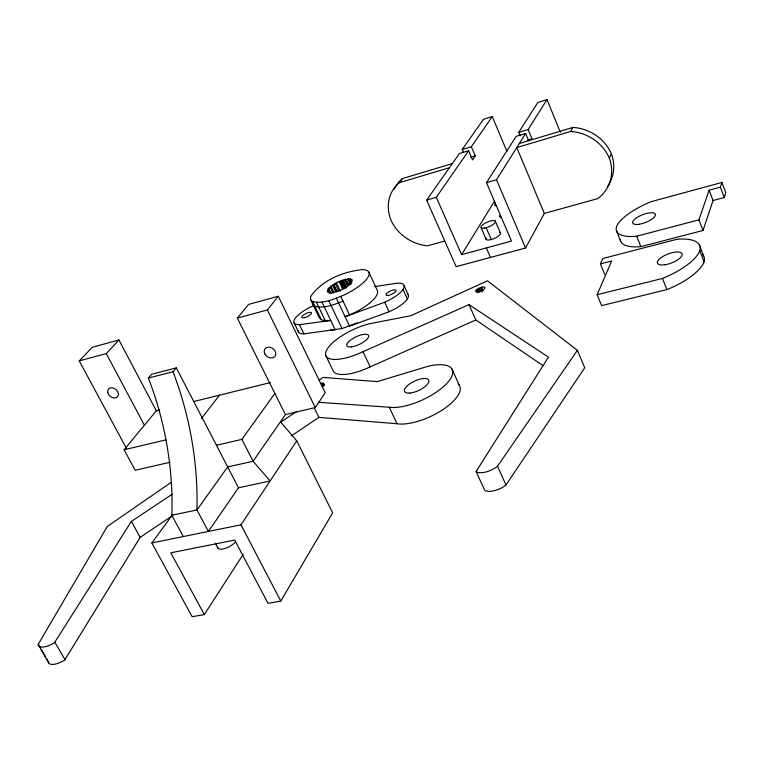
<?xml version="1.0" encoding="UTF-8"?>
<svg xmlns="http://www.w3.org/2000/svg" width="764" height="764" viewBox="0 0 764 764"><rect width="100%" height="100%" fill="white"/><g stroke="black" fill="none" stroke-linecap="round" stroke-linejoin="round"><path stroke-width="1.15" d="M332.77 292.583L330.392 286.567L337.039 282.384L345.748 279.204L348.928 284.829M713.051 200.512L724.262 197.504L725.8 192.729L721.932 182.434L650.985 201.734A45.916 15.681 -21.2 0 0 616.806 225.886A45.859 15.643 -21.1 0 0 636.698 236.219L640.862 246.629L703.004 230.48L713.051 200.512L709.135 190.198L720.356 187.151L721.932 182.434M703.004 230.48L698.917 219.841L709.135 190.198M351.488 281.821L350.743 278.956L346.426 279.49M702.699 254.632A48.925 18.288 -21.1 0 1 704.083 261.842A48.858 18.241 -21.1 0 1 666.905 289.594L601.64 305.629L597.123 294.723L611.706 260.973L600.409 263.886L604.735 274.41M600.409 263.886L602.796 258.509L676.694 239.342A49.039 18.002 -21.2 0 1 699.814 250.783L704.083 261.842M506.962 151.492L492.274 116.567L471.34 146.764L475.246 155.904L472.534 159.905L468.59 150.728L459.422 153.497L426.646 200.111L456.137 266.646L525.556 248.004L544.321 213.433L597.734 198.63A41.648 37.417 26.6 0 0 609.319 158.091L611.401 153.87A41.399 37.245 26.4 0 0 572.857 127.435L519.348 143.489M544.321 213.433L516.779 147.576L570.546 131.494L572.857 127.435M172.74 515.499L140.146 537.369L64.653 660.096A15.242 6.122 -32.2 0 1 48.59 662.818L38.2 644.319L107.275 526.482L171.04 482.437M172.339 515.031L151.864 542.946L192.136 616.71L204.322 614.562L170.792 552.792L234.739 540.072L267.992 603.331L280.789 601.077L332.655 512.854L296.747 440.885L280.445 421.804M468.59 150.728L436.311 197.293L461.59 254.651L494.461 201.218M461.59 254.651L511.488 241.09L486.477 182.682L496.495 179.76L525.661 133.461L528.688 140.748M519.988 135.495L518.699 132.401L528.144 129.536L547.014 99.568L560.356 132.315M38.42 645.532A15.309 5.988 -32 0 0 54.502 642.705L131.379 521.373L172.129 494.279M476.039 471.598L548.447 357.122L469.01 304.635L362.995 351.707A35.22 12.081 -25.4 0 1 325.693 352.672A35.22 12.081 -25.4 0 1 368.897 323.879L410.898 315.704L487.461 280.808L577.374 350.342L584.737 367.723L505.988 484.968L503.829 486.572A15.003 6.809 -24.6 0 1 484.768 490.364L476.211 471.78A15.07 6.666 -24.6 0 0 495.311 467.864L497.488 466.26L577.374 350.342M486.477 182.682L516.178 136.336L525.661 133.461M518.699 132.401L537.923 102.395L547.014 99.568M204.322 614.562L243.124 554.425M151.864 542.946L240.975 524.82L296.747 440.885M285.44 414.604L315.274 407.575L325.197 392.715L278.268 296.27L248.577 304.416L237.337 318.091L285.44 414.604L253.075 461.275L227.672 466.938L196.95 509.96L171.824 515.27A237.528 158.721 78.1 0 0 148.388 378.084L151.683 374.264L176.322 367.866L238.483 487.804L208.362 531.457L196.95 509.96L197.064 498.319A239.772 156.544 77.9 0 0 177 382.668L173.103 371.696L176.322 367.866M463.509 152.571L462.201 149.534L483.459 119.308L492.274 116.567M216.432 445.25L241.873 439.367L274.906 393.46M444.581 241.08L427.611 245.779A39.804 34.37 34.9 0 1 391.273 220.882A39.785 34.342 34.8 0 1 399.381 182.682L402.504 178.547L452.317 163.601M201.41 418.519L219.507 395.169M476.325 290.024L475.647 291.208L476.211 291.943L478.99 291.8A5.023 1.738 -23.7 0 0 484.758 288.343A5.023 1.738 -23.7 0 0 481.597 287.216L476.325 290.024L477.28 292.192M237.337 318.091L267.381 309.955L278.268 296.27M169.961 462.296L135.18 470.261L124.112 449.776L156.343 410.784L159.791 409.934M330.258 292.927L328.233 288.668L330.249 287.254M126.547 448.535L79.236 360.904L106.263 353.589L118.945 339.97L156.343 410.784M79.236 360.904L92.196 347.305L118.945 339.97M329.103 292.583L328.09 290.444L327.298 291.915L328.835 291.905L328.596 292.688L333.572 292.478L340.601 290.129L346.207 287.188L351.22 282.861L350.8 282.413L352.309 280.207L351.86 279.49L350.485 279.681M329.809 292.851L328.291 289.651L327.517 290.31L328.09 290.444M322.322 386.403L324.117 384.292L323.143 383.194L321.186 383.375L322.675 386.441M329.599 292.717L328.233 288.668M319.171 380.119L323.096 377.406L377.235 381.608L427.869 366.328A39.145 14.965 -25.1 0 1 446.663 383.576A39.145 14.965 -25.1 0 1 389.268 407.241L318.359 402.284M291.265 435.938L318.922 417.383L397.079 423.743A38.993 15.318 -25.1 0 0 442.604 409.819A38.993 15.318 -25.1 0 0 457.999 383.776M280.464 422.272L296.365 411.7M325.865 355.709L333.028 370.559A35.096 12.377 -25.5 0 0 370.177 366.873L475.829 319.982L543.175 365.717M310.566 299.583L312.572 301.513C323.42 304.187 334.336 298.915 344.192 294.904A32.203 9.961 -25.2 0 0 367.255 278.392A32.203 9.961 -25.2 0 0 362.47 269.568C343.084 271.631 321.72 280.13 310.566 296.747L310.566 299.583L319.285 317.757L321.319 319.763L325.235 320.699L330.774 320.488L299.469 324.662A22.108 7.01 -25.7 0 1 295.353 318.111A22.108 7.01 -25.7 0 1 313.698 305.619M343.026 301.111C334.221 304.616 324.385 308.723 314.825 306.202L312.81 304.263L312.801 302.353M357.38 322.866L342.033 328.549L303.938 333.878A22.061 7.124 -25.7 0 1 298.237 330.745M374.484 286.615L397.404 283.167A22.557 7.334 -24.8 0 1 403 289.499A22.557 7.334 -24.8 0 1 384.645 302.238L345.127 316.726L352.93 313.431A32.069 10.304 -25.3 0 0 377.235 290.291L368.773 272.041M407.833 294.025A22.509 7.459 -24.8 0 1 389.048 311.75L349.587 326.152L336.361 298.227M462.201 149.534L471.34 146.764M470.681 157.269L475.246 155.904M527.809 140.118L532.002 138.857L528.144 129.536M399.381 182.682L449.423 167.717M426.646 200.111L436.311 197.293M636.698 236.219L698.917 219.841M148.388 378.084L173.103 371.696M597.123 294.723L662.474 278.44A48.982 17.954 -21.2 0 0 699.814 250.783M194.237 401.415L270.361 382.592M124.112 449.776L165.893 439.883M238.483 487.804L270.103 480.986L253.075 461.275L241.873 439.367M330.506 330.019L335.243 329.867L321.988 302.086M38.2 644.319L39.995 647.366M41.189 649.4L45.362 656.515M46.556 658.539L47.75 660.573M54.941 642.39L65.093 659.79M131.379 521.373L140.146 537.369M171.824 515.27L183.274 536.557M106.263 353.589L144.415 425.214M215.333 543.223L218.026 548.313M240.975 524.82L280.789 601.077M267.381 309.955L315.274 407.575M314.329 408.024L318.922 417.383M294.13 322.962L298.581 332.12M323.411 383.27L324.413 385.323M323.143 383.194L324.146 385.237M322.265 383.184L323.755 386.25M299.469 324.662L303.938 333.878M312.572 301.513L321.319 319.763M316.458 302.363L325.235 320.699M328.778 300.672L342.033 328.549M332.588 285.373L335.616 291.762M362.995 351.707L370.177 366.873M389.268 407.241L397.079 423.743M330.907 286.156L333.935 292.545M330.363 286.71L333.391 293.099M328.682 288.152L331.213 293.481M328.625 289.117L330.65 293.386M339.13 281.486L342.635 288.935M336.37 282.718L340.391 291.227M335.358 283.645L338.872 291.094M340.782 296.356L349.53 314.863M333.687 284.237L337.201 291.686M333.209 284.542L336.733 291.991M345.748 279.204L348.747 285.602M344.507 279.595L347.515 285.984M343.208 280.245L346.722 287.703M342.73 280.245L346.235 287.703M342.138 280.579L345.643 288.038M341.202 280.703L344.707 288.152M340.238 281.295L343.743 288.744M350.466 278.898L351.965 282.107M348.661 278.803L351.163 284.141M347.773 278.975L350.275 284.303M384.645 302.238L389.048 311.75M404.156 285.898L408.463 295.334M403.02 289.461L407.355 298.934M497.488 466.26L505.988 484.968M451.877 368.916L459.345 385.342M469.01 304.635L475.829 319.982M481.597 287.216L483.02 290.463M480.394 287.598L482.294 291.915M479.19 288.104L480.623 291.342M478.713 288.362L480.136 291.6M478.063 288.706L479.496 291.943M477.089 289.355L478.512 292.602M481.119 227.72L486.229 239.504M486.353 247.918L490.478 257.42M486.181 227.701L491.3 239.533M495.282 221.006L500.353 232.81M496.495 179.76L525.556 248.004M616.481 230.871L620.597 241.071M662.474 278.44L666.905 289.594M699.48 245.196L703.72 256.179M720.356 187.151L724.262 197.504M48.352 661.586L48.59 662.818M234.959 542.459A11.059 4.498 -29 0 1 224.32 548.676A11.059 4.498 -29 0 1 217.511 547.263M501.547 217.329A7.65 2.378 -23.1 0 1 499.78 215.524M499.646 232.428A7.86 2.512 -23.3 0 1 494.155 238.54A7.86 2.512 -23.3 0 1 486.305 238.082M496.6 205.783A7.669 2.321 -23.2 0 1 495.588 203.148M640.862 246.629A45.754 15.901 -21.1 0 1 620.282 239.514M611.401 153.87A41.418 37.274 26.5 0 1 607.619 186.301M570.546 131.494A41.638 37.388 26.5 0 1 609.319 158.091M394.243 189.195A39.566 34.227 34.8 0 1 402.504 178.547M409.905 393.059A13.37 5.109 -25.1 0 0 428.919 381.36A13.37 5.109 -25.1 0 0 411.08 383.003A13.37 5.109 -25.1 0 0 409.905 393.059M107.82 392.763A5.94 4.45 39.6 0 0 116.806 397.385A5.94 4.45 39.6 0 0 114.476 388.542A5.94 4.45 39.6 0 0 107.82 392.763M264.793 353.894A6.236 4.956 36.6 0 0 274.849 356.482A6.236 4.956 36.6 0 0 270.341 347.343A6.236 4.956 36.6 0 0 264.793 353.894M484.481 228.083A7.879 2.464 -23.4 0 0 495.502 221.608A7.879 2.464 -23.4 0 0 484.643 223.422A7.879 2.464 -23.4 0 0 484.481 228.083M639.162 224.263A12.167 4.145 -21.4 0 0 655.407 214.378A12.167 4.145 -21.4 0 0 637.491 217.224A12.167 4.145 -21.4 0 0 639.162 224.263M351.344 346.885A12.033 4.126 -25.4 0 0 368.668 336.542A12.033 4.126 -25.4 0 0 353.111 338.385A12.033 4.126 -25.4 0 0 351.344 346.885M664.69 264.783A13.141 4.823 -20.9 0 0 682.109 253.944A13.141 4.823 -20.9 0 0 662.531 256.666A13.141 4.823 -20.9 0 0 664.69 264.783M388.217 295.41A5.501 1.795 -24.7 0 0 396.105 290.759A5.501 1.795 -24.7 0 0 388.876 291.762A5.501 1.795 -24.7 0 0 388.217 295.41M304.76 317.604A5.377 1.7 -25.8 0 0 311.483 312.782A5.377 1.7 -25.8 0 0 303.642 314.883A5.377 1.7 -25.8 0 0 304.76 317.604"/></g></svg>
